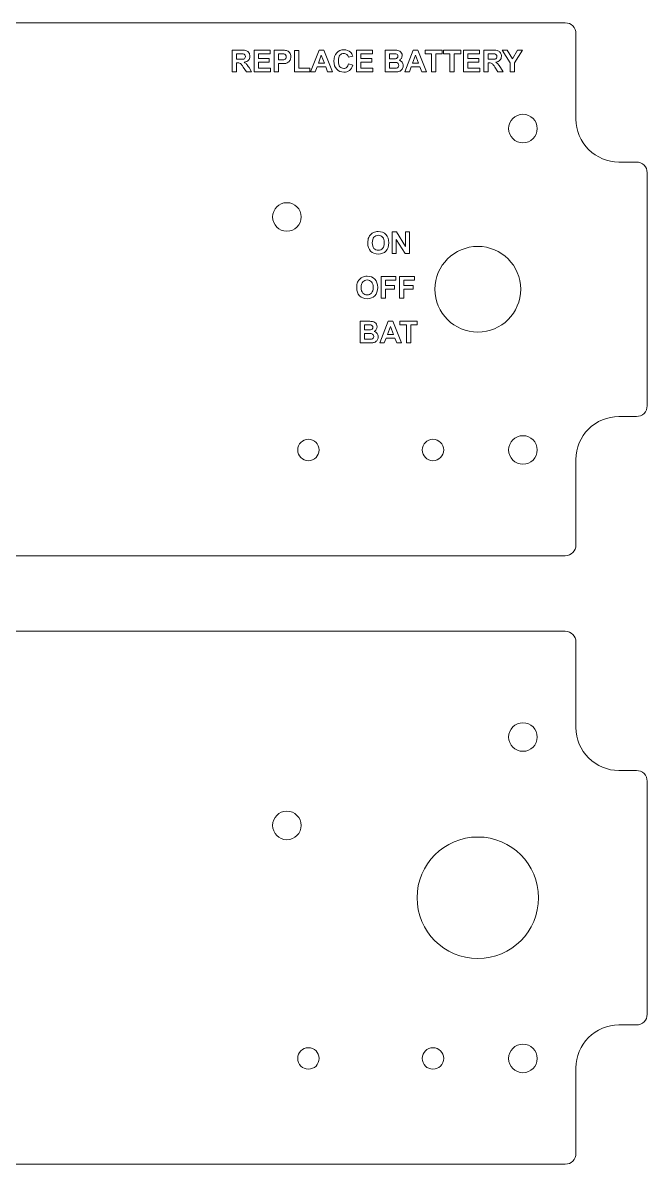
# Model space of a CAD drawing. Header units: millimetres. Extents: x -90 to 86, y -125 to 121.
# Drawn here: x -2.4 to 84.9, y -39.1 to 120.7 of the extents above; entities that cross this region are included whole.
import ezdxf

# ---------------------------------------------------------------- set-up
doc = ezdxf.new("R2010")
doc.units = ezdxf.units.MM
doc.header["$MEASUREMENT"] = 0
doc.layers.add('LED', color=7, linetype='Continuous')

msp = doc.modelspace()

# ---------------------------------------------------------------- linework, layer by layer
at = {"color": 240, "lineweight": 9}
for points, knots in [([(26.8605, 113.8125), (26.8605, 113.8125), (26.8605, 116.8435), (26.8605, 116.8435), (26.8605, 116.8435), (26.8605, 116.8435), (28.1496, 116.8435), (28.1496, 116.8435), (28.1496, 116.8435), (28.4734, 116.8435), (28.7091, 116.816), (28.8558, 116.7617), (28.8558, 116.7617), (29.0033, 116.7074), (29.1204, 116.6107), (29.2086, 116.4717), (29.2086, 116.4717), (29.2968, 116.332), (29.3412, 116.1733), (29.3412, 115.9941), (29.3412, 115.9941), (29.3412, 115.7662), (29.2749, 115.5785), (29.1416, 115.4303), (29.1416, 115.4303), (29.0082, 115.2822), (28.8093, 115.189), (28.544, 115.1502), (28.544, 115.1502), (28.6759, 115.0733), (28.7846, 114.9887), (28.8699, 114.8962), (28.8699, 114.8962), (28.956, 114.8038), (29.0717, 114.6394), (29.2171, 114.4038), (29.2171, 114.4038), (29.2171, 114.4038), (29.5868, 113.8125), (29.5868, 113.8125), (29.5868, 113.8125), (29.5868, 113.8125), (28.8551, 113.8125), (28.8551, 113.8125), (28.8551, 113.8125), (28.8551, 113.8125), (28.4163, 114.4743), (28.4163, 114.4743), (28.4163, 114.4743), (28.2589, 114.7093), (28.151, 114.8574), (28.0924, 114.9188), (28.0924, 114.9188), (28.0346, 114.9795), (27.9732, 115.0218), (27.9083, 115.0444), (27.9083, 115.0444), (27.8427, 115.067), (27.7396, 115.0783), (27.5985, 115.0783), (27.5985, 115.0783), (27.5985, 115.0783), (27.4744, 115.0783), (27.4744, 115.0783), (27.4744, 115.0783), (27.4744, 115.0783), (27.4744, 113.8125), (27.4744, 113.8125), (27.4744, 113.8125), (27.4744, 113.8125), (26.8605, 113.8125), (26.8605, 113.8125)], [0, 0, 0, 0, 0.05263158, 0.05263158, 0.05263158, 0.05263158, 0.10526316, 0.10526316, 0.10526316, 0.10526316, 0.15789474, 0.15789474, 0.15789474, 0.15789474, 0.21052632, 0.21052632, 0.21052632, 0.21052632, 0.26315789, 0.26315789, 0.26315789, 0.26315789, 0.31578947, 0.31578947, 0.31578947, 0.31578947, 0.36842105, 0.36842105, 0.36842105, 0.36842105, 0.42105263, 0.42105263, 0.42105263, 0.42105263, 0.47368421, 0.47368421, 0.47368421, 0.47368421, 0.52631579, 0.52631579, 0.52631579, 0.52631579, 0.57894737, 0.57894737, 0.57894737, 0.57894737, 0.63157895, 0.63157895, 0.63157895, 0.63157895, 0.68421053, 0.68421053, 0.68421053, 0.68421053, 0.73684211, 0.73684211, 0.73684211, 0.73684211, 0.78947368, 0.78947368, 0.78947368, 0.78947368, 0.84210526, 0.84210526, 0.84210526, 0.84210526, 0.89473684, 0.89473684, 0.89473684, 0.89473684, 1, 1, 1, 1]), ([(29.9176, 113.8125), (29.9176, 113.8125), (29.9176, 116.8435), (29.9176, 116.8435), (29.9176, 116.8435), (29.9176, 116.8435), (32.1613, 116.8435), (32.1613, 116.8435), (32.1613, 116.8435), (32.1613, 116.8435), (32.1613, 116.3313), (32.1613, 116.3313), (32.1613, 116.3313), (32.1613, 116.3313), (30.5315, 116.3313), (30.5315, 116.3313), (30.5315, 116.3313), (30.5315, 116.3313), (30.5315, 115.6582), (30.5315, 115.6582), (30.5315, 115.6582), (30.5315, 115.6582), (32.047, 115.6582), (32.047, 115.6582), (32.047, 115.6582), (32.047, 115.6582), (32.047, 115.146), (32.047, 115.146), (32.047, 115.146), (32.047, 115.146), (30.5315, 115.146), (30.5315, 115.146), (30.5315, 115.146), (30.5315, 115.146), (30.5315, 114.3247), (30.5315, 114.3247), (30.5315, 114.3247), (30.5315, 114.3247), (32.2205, 114.3247), (32.2205, 114.3247), (32.2205, 114.3247), (32.2205, 114.3247), (32.2205, 113.8125), (32.2205, 113.8125), (32.2205, 113.8125), (32.2205, 113.8125), (29.9176, 113.8125), (29.9176, 113.8125)], [0, 0, 0, 0, 0.07692308, 0.07692308, 0.07692308, 0.07692308, 0.15384615, 0.15384615, 0.15384615, 0.15384615, 0.23076923, 0.23076923, 0.23076923, 0.23076923, 0.30769231, 0.30769231, 0.30769231, 0.30769231, 0.38461538, 0.38461538, 0.38461538, 0.38461538, 0.46153846, 0.46153846, 0.46153846, 0.46153846, 0.53846154, 0.53846154, 0.53846154, 0.53846154, 0.61538462, 0.61538462, 0.61538462, 0.61538462, 0.69230769, 0.69230769, 0.69230769, 0.69230769, 0.76923077, 0.76923077, 0.76923077, 0.76923077, 0.84615385, 0.84615385, 0.84615385, 0.84615385, 1, 1, 1, 1]), ([(32.7412, 113.8125), (32.7412, 113.8125), (32.7412, 116.8435), (32.7412, 116.8435), (32.7412, 116.8435), (32.7412, 116.8435), (33.7227, 116.8435), (33.7227, 116.8435), (33.7227, 116.8435), (34.0945, 116.8435), (34.3365, 116.8287), (34.4494, 116.7984), (34.4494, 116.7984), (34.6229, 116.7525), (34.7683, 116.6537), (34.8854, 116.5014), (34.8854, 116.5014), (35.0025, 116.349), (35.0611, 116.1521), (35.0611, 115.9108), (35.0611, 115.9108), (35.0611, 115.7245), (35.0272, 115.5686), (34.9602, 115.4416), (34.9602, 115.4416), (34.8925, 115.3146), (34.8071, 115.2151), (34.7034, 115.1425), (34.7034, 115.1425), (34.5996, 115.0705), (34.4938, 115.0225), (34.3866, 114.9992), (34.3866, 114.9992), (34.2405, 114.9703), (34.0296, 114.9555), (33.753, 114.9555), (33.753, 114.9555), (33.753, 114.9555), (33.3551, 114.9555), (33.3551, 114.9555), (33.3551, 114.9555), (33.3551, 114.9555), (33.3551, 113.8125), (33.3551, 113.8125), (33.3551, 113.8125), (33.3551, 113.8125), (32.7412, 113.8125), (32.7412, 113.8125)], [0, 0, 0, 0, 0.07692308, 0.07692308, 0.07692308, 0.07692308, 0.15384615, 0.15384615, 0.15384615, 0.15384615, 0.23076923, 0.23076923, 0.23076923, 0.23076923, 0.30769231, 0.30769231, 0.30769231, 0.30769231, 0.38461538, 0.38461538, 0.38461538, 0.38461538, 0.46153846, 0.46153846, 0.46153846, 0.46153846, 0.53846154, 0.53846154, 0.53846154, 0.53846154, 0.61538462, 0.61538462, 0.61538462, 0.61538462, 0.69230769, 0.69230769, 0.69230769, 0.69230769, 0.76923077, 0.76923077, 0.76923077, 0.76923077, 0.84615385, 0.84615385, 0.84615385, 0.84615385, 1, 1, 1, 1]), ([(35.5818, 113.8125), (35.5818, 113.8125), (35.5818, 116.8181), (35.5818, 116.8181), (35.5818, 116.8181), (35.5818, 116.8181), (36.1956, 116.8181), (36.1956, 116.8181), (36.1956, 116.8181), (36.1956, 116.8181), (36.1956, 114.3247), (36.1956, 114.3247), (36.1956, 114.3247), (36.1956, 114.3247), (37.7153, 114.3247), (37.7153, 114.3247), (37.7153, 114.3247), (37.7153, 114.3247), (37.7153, 113.8125), (37.7153, 113.8125), (37.7153, 113.8125), (37.7153, 113.8125), (35.5818, 113.8125), (35.5818, 113.8125)], [0, 0, 0, 0, 0.14285714, 0.14285714, 0.14285714, 0.14285714, 0.28571429, 0.28571429, 0.28571429, 0.28571429, 0.42857143, 0.42857143, 0.42857143, 0.42857143, 0.57142857, 0.57142857, 0.57142857, 0.57142857, 0.71428571, 0.71428571, 0.71428571, 0.71428571, 1, 1, 1, 1]), ([(40.8811, 113.8125), (40.8811, 113.8125), (40.22, 113.8125), (40.22, 113.8125), (40.22, 113.8125), (40.22, 113.8125), (39.9583, 114.5025), (39.9583, 114.5025), (39.9583, 114.5025), (39.9583, 114.5025), (38.7426, 114.5025), (38.7426, 114.5025), (38.7426, 114.5025), (38.7426, 114.5025), (38.4907, 113.8125), (38.4907, 113.8125), (38.4907, 113.8125), (38.4907, 113.8125), (37.8416, 113.8125), (37.8416, 113.8125), (37.8416, 113.8125), (37.8416, 113.8125), (39.0185, 116.8435), (39.0185, 116.8435), (39.0185, 116.8435), (39.0185, 116.8435), (39.6669, 116.8435), (39.6669, 116.8435), (39.6669, 116.8435), (39.6669, 116.8435), (40.8811, 113.8125), (40.8811, 113.8125)], [0, 0, 0, 0, 0.11111111, 0.11111111, 0.11111111, 0.11111111, 0.22222222, 0.22222222, 0.22222222, 0.22222222, 0.33333333, 0.33333333, 0.33333333, 0.33333333, 0.44444444, 0.44444444, 0.44444444, 0.44444444, 0.55555556, 0.55555556, 0.55555556, 0.55555556, 0.66666667, 0.66666667, 0.66666667, 0.66666667, 0.77777778, 0.77777778, 0.77777778, 0.77777778, 1, 1, 1, 1]), ([(43.1466, 114.9301), (43.1466, 114.9301), (43.7392, 114.7481), (43.7392, 114.7481), (43.7392, 114.7481), (43.6482, 114.4143), (43.4965, 114.1667), (43.2849, 114.0044), (43.2849, 114.0044), (43.0732, 113.8428), (42.8051, 113.7617), (42.4798, 113.7617), (42.4798, 113.7617), (42.077, 113.7617), (41.7461, 113.8993), (41.4864, 114.1744), (41.4864, 114.1744), (41.2275, 114.4496), (41.0977, 114.8257), (41.0977, 115.3033), (41.0977, 115.3033), (41.0977, 115.8078), (41.2282, 116.2001), (41.4885, 116.4795), (41.4885, 116.4795), (41.7489, 116.7589), (42.0918, 116.8986), (42.5165, 116.8986), (42.5165, 116.8986), (42.8876, 116.8986), (43.1889, 116.7885), (43.4203, 116.5691), (43.4203, 116.5691), (43.5586, 116.4393), (43.6616, 116.253), (43.7308, 116.0096), (43.7308, 116.0096), (43.7308, 116.0096), (43.1254, 115.8657), (43.1254, 115.8657), (43.1254, 115.8657), (43.0894, 116.0223), (43.0146, 116.1465), (42.9011, 116.2375), (42.9011, 116.2375), (42.7868, 116.3285), (42.6485, 116.3736), (42.4862, 116.3736), (42.4862, 116.3736), (42.2611, 116.3736), (42.0784, 116.2932), (41.9387, 116.1316), (41.9387, 116.1316), (41.7983, 115.9708), (41.7284, 115.7097), (41.7284, 115.3485), (41.7284, 115.3485), (41.7284, 114.9661), (41.7976, 114.693), (41.9352, 114.5307), (41.9352, 114.5307), (42.0734, 114.3678), (42.2527, 114.2866), (42.4735, 114.2866), (42.4735, 114.2866), (42.6365, 114.2866), (42.7769, 114.3381), (42.894, 114.4419), (42.894, 114.4419), (43.0111, 114.5456), (43.0958, 114.7078), (43.1466, 114.9301)], [0, 0, 0, 0, 0.05263158, 0.05263158, 0.05263158, 0.05263158, 0.10526316, 0.10526316, 0.10526316, 0.10526316, 0.15789474, 0.15789474, 0.15789474, 0.15789474, 0.21052632, 0.21052632, 0.21052632, 0.21052632, 0.26315789, 0.26315789, 0.26315789, 0.26315789, 0.31578947, 0.31578947, 0.31578947, 0.31578947, 0.36842105, 0.36842105, 0.36842105, 0.36842105, 0.42105263, 0.42105263, 0.42105263, 0.42105263, 0.47368421, 0.47368421, 0.47368421, 0.47368421, 0.52631579, 0.52631579, 0.52631579, 0.52631579, 0.57894737, 0.57894737, 0.57894737, 0.57894737, 0.63157895, 0.63157895, 0.63157895, 0.63157895, 0.68421053, 0.68421053, 0.68421053, 0.68421053, 0.73684211, 0.73684211, 0.73684211, 0.73684211, 0.78947368, 0.78947368, 0.78947368, 0.78947368, 0.84210526, 0.84210526, 0.84210526, 0.84210526, 0.89473684, 0.89473684, 0.89473684, 0.89473684, 1, 1, 1, 1]), ([(44.2648, 113.8125), (44.2648, 113.8125), (44.2648, 116.8435), (44.2648, 116.8435), (44.2648, 116.8435), (44.2648, 116.8435), (46.5085, 116.8435), (46.5085, 116.8435), (46.5085, 116.8435), (46.5085, 116.8435), (46.5085, 116.3313), (46.5085, 116.3313), (46.5085, 116.3313), (46.5085, 116.3313), (44.8787, 116.3313), (44.8787, 116.3313), (44.8787, 116.3313), (44.8787, 116.3313), (44.8787, 115.6582), (44.8787, 115.6582), (44.8787, 115.6582), (44.8787, 115.6582), (46.3942, 115.6582), (46.3942, 115.6582), (46.3942, 115.6582), (46.3942, 115.6582), (46.3942, 115.146), (46.3942, 115.146), (46.3942, 115.146), (46.3942, 115.146), (44.8787, 115.146), (44.8787, 115.146), (44.8787, 115.146), (44.8787, 115.146), (44.8787, 114.3247), (44.8787, 114.3247), (44.8787, 114.3247), (44.8787, 114.3247), (46.5677, 114.3247), (46.5677, 114.3247), (46.5677, 114.3247), (46.5677, 114.3247), (46.5677, 113.8125), (46.5677, 113.8125), (46.5677, 113.8125), (46.5677, 113.8125), (44.2648, 113.8125), (44.2648, 113.8125)], [0, 0, 0, 0, 0.07692308, 0.07692308, 0.07692308, 0.07692308, 0.15384615, 0.15384615, 0.15384615, 0.15384615, 0.23076923, 0.23076923, 0.23076923, 0.23076923, 0.30769231, 0.30769231, 0.30769231, 0.30769231, 0.38461538, 0.38461538, 0.38461538, 0.38461538, 0.46153846, 0.46153846, 0.46153846, 0.46153846, 0.53846154, 0.53846154, 0.53846154, 0.53846154, 0.61538462, 0.61538462, 0.61538462, 0.61538462, 0.69230769, 0.69230769, 0.69230769, 0.69230769, 0.76923077, 0.76923077, 0.76923077, 0.76923077, 0.84615385, 0.84615385, 0.84615385, 0.84615385, 1, 1, 1, 1]), ([(48.2646, 116.8435), (48.2646, 116.8435), (49.4768, 116.8435), (49.4768, 116.8435), (49.4768, 116.8435), (49.7174, 116.8435), (49.8959, 116.8337), (50.0137, 116.8139), (50.0137, 116.8139), (50.1322, 116.7934), (50.2373, 116.7518), (50.3305, 116.689), (50.3305, 116.689), (50.4236, 116.6255), (50.5012, 116.5416), (50.5633, 116.4364), (50.5633, 116.4364), (50.6254, 116.3313), (50.6564, 116.2128), (50.6564, 116.0823), (50.6564, 116.0823), (50.6564, 115.9411), (50.6183, 115.8106), (50.5421, 115.6928), (50.5421, 115.6928), (50.4659, 115.5743), (50.3622, 115.4861), (50.2317, 115.4268), (50.2317, 115.4268), (50.4159, 115.3725), (50.557, 115.2807), (50.6564, 115.1509), (50.6564, 115.1509), (50.7552, 115.0211), (50.8046, 114.8687), (50.8046, 114.693), (50.8046, 114.693), (50.8046, 114.5547), (50.7729, 114.4207), (50.7087, 114.2902), (50.7087, 114.2902), (50.6445, 114.1596), (50.557, 114.0552), (50.4455, 113.9769), (50.4455, 113.9769), (50.3347, 113.8993), (50.1978, 113.8513), (50.0349, 113.833), (50.0349, 113.833), (49.9333, 113.8224), (49.687, 113.8153), (49.2969, 113.8125), (49.2969, 113.8125), (49.2969, 113.8125), (48.2646, 113.8125), (48.2646, 113.8125), (48.2646, 113.8125), (48.2646, 113.8125), (48.2646, 116.8435), (48.2646, 116.8435)], [0, 0, 0, 0, 0.0625, 0.0625, 0.0625, 0.0625, 0.125, 0.125, 0.125, 0.125, 0.1875, 0.1875, 0.1875, 0.1875, 0.25, 0.25, 0.25, 0.25, 0.3125, 0.3125, 0.3125, 0.3125, 0.375, 0.375, 0.375, 0.375, 0.4375, 0.4375, 0.4375, 0.4375, 0.5, 0.5, 0.5, 0.5, 0.5625, 0.5625, 0.5625, 0.5625, 0.625, 0.625, 0.625, 0.625, 0.6875, 0.6875, 0.6875, 0.6875, 0.75, 0.75, 0.75, 0.75, 0.8125, 0.8125, 0.8125, 0.8125, 0.875, 0.875, 0.875, 0.875, 1, 1, 1, 1]), ([(54.0522, 113.8125), (54.0522, 113.8125), (53.3911, 113.8125), (53.3911, 113.8125), (53.3911, 113.8125), (53.3911, 113.8125), (53.1294, 114.5025), (53.1294, 114.5025), (53.1294, 114.5025), (53.1294, 114.5025), (51.9137, 114.5025), (51.9137, 114.5025), (51.9137, 114.5025), (51.9137, 114.5025), (51.6618, 113.8125), (51.6618, 113.8125), (51.6618, 113.8125), (51.6618, 113.8125), (51.0127, 113.8125), (51.0127, 113.8125), (51.0127, 113.8125), (51.0127, 113.8125), (52.1896, 116.8435), (52.1896, 116.8435), (52.1896, 116.8435), (52.1896, 116.8435), (52.838, 116.8435), (52.838, 116.8435), (52.838, 116.8435), (52.838, 116.8435), (54.0522, 113.8125), (54.0522, 113.8125)], [0, 0, 0, 0, 0.11111111, 0.11111111, 0.11111111, 0.11111111, 0.22222222, 0.22222222, 0.22222222, 0.22222222, 0.33333333, 0.33333333, 0.33333333, 0.33333333, 0.44444444, 0.44444444, 0.44444444, 0.44444444, 0.55555556, 0.55555556, 0.55555556, 0.55555556, 0.66666667, 0.66666667, 0.66666667, 0.66666667, 0.77777778, 0.77777778, 0.77777778, 0.77777778, 1, 1, 1, 1]), ([(54.7465, 113.8125), (54.7465, 113.8125), (54.7465, 116.3313), (54.7465, 116.3313), (54.7465, 116.3313), (54.7465, 116.3313), (53.849, 116.3313), (53.849, 116.3313), (53.849, 116.3313), (53.849, 116.3313), (53.849, 116.8435), (53.849, 116.8435), (53.849, 116.8435), (53.849, 116.8435), (56.2535, 116.8435), (56.2535, 116.8435), (56.2535, 116.8435), (56.2535, 116.8435), (56.2535, 116.3313), (56.2535, 116.3313), (56.2535, 116.3313), (56.2535, 116.3313), (55.3603, 116.3313), (55.3603, 116.3313), (55.3603, 116.3313), (55.3603, 116.3313), (55.3603, 113.8125), (55.3603, 113.8125), (55.3603, 113.8125), (55.3603, 113.8125), (54.7465, 113.8125), (54.7465, 113.8125)], [0, 0, 0, 0, 0.11111111, 0.11111111, 0.11111111, 0.11111111, 0.22222222, 0.22222222, 0.22222222, 0.22222222, 0.33333333, 0.33333333, 0.33333333, 0.33333333, 0.44444444, 0.44444444, 0.44444444, 0.44444444, 0.55555556, 0.55555556, 0.55555556, 0.55555556, 0.66666667, 0.66666667, 0.66666667, 0.66666667, 0.77777778, 0.77777778, 0.77777778, 0.77777778, 1, 1, 1, 1]), ([(57.3323, 113.8125), (57.3323, 113.8125), (57.3323, 116.3313), (57.3323, 116.3313), (57.3323, 116.3313), (57.3323, 116.3313), (56.4348, 116.3313), (56.4348, 116.3313), (56.4348, 116.3313), (56.4348, 116.3313), (56.4348, 116.8435), (56.4348, 116.8435), (56.4348, 116.8435), (56.4348, 116.8435), (58.8393, 116.8435), (58.8393, 116.8435), (58.8393, 116.8435), (58.8393, 116.8435), (58.8393, 116.3313), (58.8393, 116.3313), (58.8393, 116.3313), (58.8393, 116.3313), (57.9461, 116.3313), (57.9461, 116.3313), (57.9461, 116.3313), (57.9461, 116.3313), (57.9461, 113.8125), (57.9461, 113.8125), (57.9461, 113.8125), (57.9461, 113.8125), (57.3323, 113.8125), (57.3323, 113.8125)], [0, 0, 0, 0, 0.11111111, 0.11111111, 0.11111111, 0.11111111, 0.22222222, 0.22222222, 0.22222222, 0.22222222, 0.33333333, 0.33333333, 0.33333333, 0.33333333, 0.44444444, 0.44444444, 0.44444444, 0.44444444, 0.55555556, 0.55555556, 0.55555556, 0.55555556, 0.66666667, 0.66666667, 0.66666667, 0.66666667, 0.77777778, 0.77777778, 0.77777778, 0.77777778, 1, 1, 1, 1]), ([(59.2365, 113.8125), (59.2365, 113.8125), (59.2365, 116.8435), (59.2365, 116.8435), (59.2365, 116.8435), (59.2365, 116.8435), (61.4802, 116.8435), (61.4802, 116.8435), (61.4802, 116.8435), (61.4802, 116.8435), (61.4802, 116.3313), (61.4802, 116.3313), (61.4802, 116.3313), (61.4802, 116.3313), (59.8504, 116.3313), (59.8504, 116.3313), (59.8504, 116.3313), (59.8504, 116.3313), (59.8504, 115.6582), (59.8504, 115.6582), (59.8504, 115.6582), (59.8504, 115.6582), (61.3659, 115.6582), (61.3659, 115.6582), (61.3659, 115.6582), (61.3659, 115.6582), (61.3659, 115.146), (61.3659, 115.146), (61.3659, 115.146), (61.3659, 115.146), (59.8504, 115.146), (59.8504, 115.146), (59.8504, 115.146), (59.8504, 115.146), (59.8504, 114.3247), (59.8504, 114.3247), (59.8504, 114.3247), (59.8504, 114.3247), (61.5394, 114.3247), (61.5394, 114.3247), (61.5394, 114.3247), (61.5394, 114.3247), (61.5394, 113.8125), (61.5394, 113.8125), (61.5394, 113.8125), (61.5394, 113.8125), (59.2365, 113.8125), (59.2365, 113.8125)], [0, 0, 0, 0, 0.07692308, 0.07692308, 0.07692308, 0.07692308, 0.15384615, 0.15384615, 0.15384615, 0.15384615, 0.23076923, 0.23076923, 0.23076923, 0.23076923, 0.30769231, 0.30769231, 0.30769231, 0.30769231, 0.38461538, 0.38461538, 0.38461538, 0.38461538, 0.46153846, 0.46153846, 0.46153846, 0.46153846, 0.53846154, 0.53846154, 0.53846154, 0.53846154, 0.61538462, 0.61538462, 0.61538462, 0.61538462, 0.69230769, 0.69230769, 0.69230769, 0.69230769, 0.76923077, 0.76923077, 0.76923077, 0.76923077, 0.84615385, 0.84615385, 0.84615385, 0.84615385, 1, 1, 1, 1]), ([(62.0601, 113.8125), (62.0601, 113.8125), (62.0601, 116.8435), (62.0601, 116.8435), (62.0601, 116.8435), (62.0601, 116.8435), (63.3492, 116.8435), (63.3492, 116.8435), (63.3492, 116.8435), (63.673, 116.8435), (63.9087, 116.816), (64.0554, 116.7617), (64.0554, 116.7617), (64.2029, 116.7074), (64.32, 116.6107), (64.4082, 116.4717), (64.4082, 116.4717), (64.4964, 116.332), (64.5408, 116.1733), (64.5408, 115.9941), (64.5408, 115.9941), (64.5408, 115.7662), (64.4745, 115.5785), (64.3412, 115.4303), (64.3412, 115.4303), (64.2078, 115.2822), (64.0089, 115.189), (63.7436, 115.1502), (63.7436, 115.1502), (63.8755, 115.0733), (63.9842, 114.9887), (64.0695, 114.8962), (64.0695, 114.8962), (64.1556, 114.8038), (64.2713, 114.6394), (64.4167, 114.4038), (64.4167, 114.4038), (64.4167, 114.4038), (64.7864, 113.8125), (64.7864, 113.8125), (64.7864, 113.8125), (64.7864, 113.8125), (64.0547, 113.8125), (64.0547, 113.8125), (64.0547, 113.8125), (64.0547, 113.8125), (63.6159, 114.4743), (63.6159, 114.4743), (63.6159, 114.4743), (63.4585, 114.7093), (63.3506, 114.8574), (63.292, 114.9188), (63.292, 114.9188), (63.2342, 114.9795), (63.1728, 115.0218), (63.1079, 115.0444), (63.1079, 115.0444), (63.0423, 115.067), (62.9392, 115.0783), (62.7981, 115.0783), (62.7981, 115.0783), (62.7981, 115.0783), (62.674, 115.0783), (62.674, 115.0783), (62.674, 115.0783), (62.674, 115.0783), (62.674, 113.8125), (62.674, 113.8125), (62.674, 113.8125), (62.674, 113.8125), (62.0601, 113.8125), (62.0601, 113.8125)], [0, 0, 0, 0, 0.05263158, 0.05263158, 0.05263158, 0.05263158, 0.10526316, 0.10526316, 0.10526316, 0.10526316, 0.15789474, 0.15789474, 0.15789474, 0.15789474, 0.21052632, 0.21052632, 0.21052632, 0.21052632, 0.26315789, 0.26315789, 0.26315789, 0.26315789, 0.31578947, 0.31578947, 0.31578947, 0.31578947, 0.36842105, 0.36842105, 0.36842105, 0.36842105, 0.42105263, 0.42105263, 0.42105263, 0.42105263, 0.47368421, 0.47368421, 0.47368421, 0.47368421, 0.52631579, 0.52631579, 0.52631579, 0.52631579, 0.57894737, 0.57894737, 0.57894737, 0.57894737, 0.63157895, 0.63157895, 0.63157895, 0.63157895, 0.68421053, 0.68421053, 0.68421053, 0.68421053, 0.73684211, 0.73684211, 0.73684211, 0.73684211, 0.78947368, 0.78947368, 0.78947368, 0.78947368, 0.84210526, 0.84210526, 0.84210526, 0.84210526, 0.89473684, 0.89473684, 0.89473684, 0.89473684, 1, 1, 1, 1]), ([(65.7558, 113.8125), (65.7558, 113.8125), (65.7558, 115.0881), (65.7558, 115.0881), (65.7558, 115.0881), (65.7558, 115.0881), (64.6446, 116.8435), (64.6446, 116.8435), (64.6446, 116.8435), (64.6446, 116.8435), (65.3621, 116.8435), (65.3621, 116.8435), (65.3621, 116.8435), (65.3621, 116.8435), (66.0789, 115.6434), (66.0789, 115.6434), (66.0789, 115.6434), (66.0789, 115.6434), (66.7767, 116.8435), (66.7767, 116.8435), (66.7767, 116.8435), (66.7767, 116.8435), (67.4809, 116.8435), (67.4809, 116.8435), (67.4809, 116.8435), (67.4809, 116.8435), (66.3696, 115.0839), (66.3696, 115.0839), (66.3696, 115.0839), (66.3696, 115.0839), (66.3696, 113.8125), (66.3696, 113.8125), (66.3696, 113.8125), (66.3696, 113.8125), (65.7558, 113.8125), (65.7558, 113.8125)], [0, 0, 0, 0, 0.1, 0.1, 0.1, 0.1, 0.2, 0.2, 0.2, 0.2, 0.3, 0.3, 0.3, 0.3, 0.4, 0.4, 0.4, 0.4, 0.5, 0.5, 0.5, 0.5, 0.6, 0.6, 0.6, 0.6, 0.7, 0.7, 0.7, 0.7, 0.8, 0.8, 0.8, 0.8, 1, 1, 1, 1]), ([(27.4744, 115.5609), (27.4744, 115.5609), (27.9273, 115.5609), (27.9273, 115.5609), (27.9273, 115.5609), (28.2208, 115.5609), (28.4036, 115.5736), (28.4769, 115.5982), (28.4769, 115.5982), (28.5496, 115.6229), (28.6075, 115.666), (28.6484, 115.7267), (28.6484, 115.7267), (28.69, 115.7873), (28.7105, 115.8635), (28.7105, 115.9545), (28.7105, 115.9545), (28.7105, 116.0569), (28.683, 116.1387), (28.6286, 116.2022), (28.6286, 116.2022), (28.5743, 116.265), (28.4974, 116.3045), (28.3986, 116.3207), (28.3986, 116.3207), (28.3485, 116.3278), (28.1997, 116.3313), (27.952, 116.3313), (27.952, 116.3313), (27.952, 116.3313), (27.4744, 116.3313), (27.4744, 116.3313), (27.4744, 116.3313), (27.4744, 116.3313), (27.4744, 115.5609), (27.4744, 115.5609)], [0, 0, 0, 0, 0.1, 0.1, 0.1, 0.1, 0.2, 0.2, 0.2, 0.2, 0.3, 0.3, 0.3, 0.3, 0.4, 0.4, 0.4, 0.4, 0.5, 0.5, 0.5, 0.5, 0.6, 0.6, 0.6, 0.6, 0.7, 0.7, 0.7, 0.7, 0.8, 0.8, 0.8, 0.8, 1, 1, 1, 1]), ([(33.3551, 116.3313), (33.3551, 116.3313), (33.3551, 115.4677), (33.3551, 115.4677), (33.3551, 115.4677), (33.3551, 115.4677), (33.6888, 115.4677), (33.6888, 115.4677), (33.6888, 115.4677), (33.9294, 115.4677), (34.0895, 115.4839), (34.1707, 115.5157), (34.1707, 115.5157), (34.2518, 115.5474), (34.3153, 115.5968), (34.3612, 115.6653), (34.3612, 115.6653), (34.407, 115.733), (34.4303, 115.8113), (34.4303, 115.9016), (34.4303, 115.9016), (34.4303, 116.0124), (34.3979, 116.1034), (34.3337, 116.1754), (34.3337, 116.1754), (34.2687, 116.2474), (34.1876, 116.2925), (34.0881, 116.3109), (34.0881, 116.3109), (34.0155, 116.3243), (33.8694, 116.3313), (33.6493, 116.3313), (33.6493, 116.3313), (33.6493, 116.3313), (33.3551, 116.3313), (33.3551, 116.3313)], [0, 0, 0, 0, 0.1, 0.1, 0.1, 0.1, 0.2, 0.2, 0.2, 0.2, 0.3, 0.3, 0.3, 0.3, 0.4, 0.4, 0.4, 0.4, 0.5, 0.5, 0.5, 0.5, 0.6, 0.6, 0.6, 0.6, 0.7, 0.7, 0.7, 0.7, 0.8, 0.8, 0.8, 0.8, 1, 1, 1, 1]), ([(39.7593, 115.0148), (39.7593, 115.0148), (39.3381, 116.1366), (39.3381, 116.1366), (39.3381, 116.1366), (39.3381, 116.1366), (38.9289, 115.0148), (38.9289, 115.0148), (38.9289, 115.0148), (38.9289, 115.0148), (39.7593, 115.0148), (39.7593, 115.0148)], [0, 0, 0, 0, 0.25, 0.25, 0.25, 0.25, 0.5, 0.5, 0.5, 0.5, 1, 1, 1, 1]), ([(48.8785, 116.3398), (48.8785, 116.3398), (48.8785, 115.6413), (48.8785, 115.6413), (48.8785, 115.6413), (48.8785, 115.6413), (49.2792, 115.6413), (49.2792, 115.6413), (49.2792, 115.6413), (49.517, 115.6413), (49.6651, 115.6448), (49.723, 115.6519), (49.723, 115.6519), (49.8274, 115.6639), (49.91, 115.6998), (49.9699, 115.7598), (49.9699, 115.7598), (50.0299, 115.8198), (50.0596, 115.8981), (50.0596, 115.9955), (50.0596, 115.9955), (50.0596, 116.0893), (50.0334, 116.1648), (49.9819, 116.2234), (49.9819, 116.2234), (49.9304, 116.2819), (49.8535, 116.3172), (49.7519, 116.3292), (49.7519, 116.3292), (49.6913, 116.3363), (49.517, 116.3398), (49.2298, 116.3398), (49.2298, 116.3398), (49.2298, 116.3398), (48.8785, 116.3398), (48.8785, 116.3398)], [0, 0, 0, 0, 0.1, 0.1, 0.1, 0.1, 0.2, 0.2, 0.2, 0.2, 0.3, 0.3, 0.3, 0.3, 0.4, 0.4, 0.4, 0.4, 0.5, 0.5, 0.5, 0.5, 0.6, 0.6, 0.6, 0.6, 0.7, 0.7, 0.7, 0.7, 0.8, 0.8, 0.8, 0.8, 1, 1, 1, 1]), ([(48.8785, 115.1375), (48.8785, 115.1375), (48.8785, 114.3247), (48.8785, 114.3247), (48.8785, 114.3247), (48.8785, 114.3247), (49.4457, 114.3247), (49.4457, 114.3247), (49.4457, 114.3247), (49.6659, 114.3247), (49.8063, 114.3311), (49.8655, 114.3431), (49.8655, 114.3431), (49.9565, 114.36), (50.0306, 114.4002), (50.0878, 114.4644), (50.0878, 114.4644), (50.1449, 114.5293), (50.1738, 114.6147), (50.1738, 114.7227), (50.1738, 114.7227), (50.1738, 114.8144), (50.152, 114.8913), (50.1075, 114.9548), (50.1075, 114.9548), (50.0638, 115.0183), (49.9996, 115.0649), (49.9163, 115.0938), (49.9163, 115.0938), (49.8331, 115.1227), (49.6517, 115.1375), (49.3731, 115.1375), (49.3731, 115.1375), (49.3731, 115.1375), (48.8785, 115.1375), (48.8785, 115.1375)], [0, 0, 0, 0, 0.1, 0.1, 0.1, 0.1, 0.2, 0.2, 0.2, 0.2, 0.3, 0.3, 0.3, 0.3, 0.4, 0.4, 0.4, 0.4, 0.5, 0.5, 0.5, 0.5, 0.6, 0.6, 0.6, 0.6, 0.7, 0.7, 0.7, 0.7, 0.8, 0.8, 0.8, 0.8, 1, 1, 1, 1]), ([(52.9304, 115.0148), (52.9304, 115.0148), (52.5092, 116.1366), (52.5092, 116.1366), (52.5092, 116.1366), (52.5092, 116.1366), (52.1, 115.0148), (52.1, 115.0148), (52.1, 115.0148), (52.1, 115.0148), (52.9304, 115.0148), (52.9304, 115.0148)], [0, 0, 0, 0, 0.25, 0.25, 0.25, 0.25, 0.5, 0.5, 0.5, 0.5, 1, 1, 1, 1]), ([(62.674, 115.5609), (62.674, 115.5609), (63.1269, 115.5609), (63.1269, 115.5609), (63.1269, 115.5609), (63.4204, 115.5609), (63.6032, 115.5736), (63.6765, 115.5982), (63.6765, 115.5982), (63.7492, 115.6229), (63.8071, 115.666), (63.848, 115.7267), (63.848, 115.7267), (63.8896, 115.7873), (63.9101, 115.8635), (63.9101, 115.9545), (63.9101, 115.9545), (63.9101, 116.0569), (63.8826, 116.1387), (63.8282, 116.2022), (63.8282, 116.2022), (63.7739, 116.265), (63.697, 116.3045), (63.5982, 116.3207), (63.5982, 116.3207), (63.5481, 116.3278), (63.3993, 116.3313), (63.1516, 116.3313), (63.1516, 116.3313), (63.1516, 116.3313), (62.674, 116.3313), (62.674, 116.3313), (62.674, 116.3313), (62.674, 116.3313), (62.674, 115.5609), (62.674, 115.5609)], [0, 0, 0, 0, 0.1, 0.1, 0.1, 0.1, 0.2, 0.2, 0.2, 0.2, 0.3, 0.3, 0.3, 0.3, 0.4, 0.4, 0.4, 0.4, 0.5, 0.5, 0.5, 0.5, 0.6, 0.6, 0.6, 0.6, 0.7, 0.7, 0.7, 0.7, 0.8, 0.8, 0.8, 0.8, 1, 1, 1, 1]), ([(45.8372, 89.8577), (45.8372, 90.1667), (45.8838, 90.4264), (45.9762, 90.6366), (45.9762, 90.6366), (46.0447, 90.7911), (46.1392, 90.9301), (46.2584, 91.0529), (46.2584, 91.0529), (46.3777, 91.1756), (46.5082, 91.2667), (46.65, 91.3266), (46.65, 91.3266), (46.8391, 91.4064), (47.0571, 91.4466), (47.3041, 91.4466), (47.3041, 91.4466), (47.7514, 91.4466), (48.1084, 91.3076), (48.3772, 91.0303), (48.3772, 91.0303), (48.6453, 90.7523), (48.7794, 90.3664), (48.7794, 89.8718), (48.7794, 89.8718), (48.7794, 89.3814), (48.646, 88.9976), (48.38, 88.721), (48.38, 88.721), (48.114, 88.4438), (47.7577, 88.3055), (47.3125, 88.3055), (47.3125, 88.3055), (46.8617, 88.3055), (46.5026, 88.443), (46.2366, 88.7189), (46.2366, 88.7189), (45.9706, 88.9941), (45.8372, 89.3737), (45.8372, 89.8577)], [0, 0, 0, 0, 0.09090909, 0.09090909, 0.09090909, 0.09090909, 0.18181818, 0.18181818, 0.18181818, 0.18181818, 0.27272727, 0.27272727, 0.27272727, 0.27272727, 0.36363636, 0.36363636, 0.36363636, 0.36363636, 0.45454545, 0.45454545, 0.45454545, 0.45454545, 0.54545455, 0.54545455, 0.54545455, 0.54545455, 0.63636364, 0.63636364, 0.63636364, 0.63636364, 0.72727273, 0.72727273, 0.72727273, 0.72727273, 0.81818182, 0.81818182, 0.81818182, 0.81818182, 1, 1, 1, 1]), ([(49.257, 88.3605), (49.257, 88.3605), (49.257, 91.3915), (49.257, 91.3915), (49.257, 91.3915), (49.257, 91.3915), (49.8511, 91.3915), (49.8511, 91.3915), (49.8511, 91.3915), (49.8511, 91.3915), (51.0985, 89.3603), (51.0985, 89.3603), (51.0985, 89.3603), (51.0985, 89.3603), (51.0985, 91.3915), (51.0985, 91.3915), (51.0985, 91.3915), (51.0985, 91.3915), (51.6658, 91.3915), (51.6658, 91.3915), (51.6658, 91.3915), (51.6658, 91.3915), (51.6658, 88.3605), (51.6658, 88.3605), (51.6658, 88.3605), (51.6658, 88.3605), (51.0527, 88.3605), (51.0527, 88.3605), (51.0527, 88.3605), (51.0527, 88.3605), (49.8243, 90.353), (49.8243, 90.353), (49.8243, 90.353), (49.8243, 90.353), (49.8243, 88.3605), (49.8243, 88.3605), (49.8243, 88.3605), (49.8243, 88.3605), (49.257, 88.3605), (49.257, 88.3605)], [0, 0, 0, 0, 0.09090909, 0.09090909, 0.09090909, 0.09090909, 0.18181818, 0.18181818, 0.18181818, 0.18181818, 0.27272727, 0.27272727, 0.27272727, 0.27272727, 0.36363636, 0.36363636, 0.36363636, 0.36363636, 0.45454545, 0.45454545, 0.45454545, 0.45454545, 0.54545455, 0.54545455, 0.54545455, 0.54545455, 0.63636364, 0.63636364, 0.63636364, 0.63636364, 0.72727273, 0.72727273, 0.72727273, 0.72727273, 0.81818182, 0.81818182, 0.81818182, 0.81818182, 1, 1, 1, 1]), ([(46.468, 89.8781), (46.468, 89.5345), (46.5477, 89.2742), (46.7065, 89.0964), (46.7065, 89.0964), (46.8652, 88.9193), (47.067, 88.8304), (47.3111, 88.8304), (47.3111, 88.8304), (47.556, 88.8304), (47.7563, 88.9186), (47.9137, 89.0943), (47.9137, 89.0943), (48.0703, 89.2707), (48.1486, 89.5345), (48.1486, 89.8866), (48.1486, 89.8866), (48.1486, 90.2344), (48.0724, 90.4941), (47.9193, 90.6648), (47.9193, 90.6648), (47.7669, 90.8363), (47.5644, 90.9216), (47.3111, 90.9216), (47.3111, 90.9216), (47.0585, 90.9216), (46.8546, 90.8349), (46.7001, 90.662), (46.7001, 90.662), (46.5456, 90.4884), (46.468, 90.2274), (46.468, 89.8781)], [0, 0, 0, 0, 0.11111111, 0.11111111, 0.11111111, 0.11111111, 0.22222222, 0.22222222, 0.22222222, 0.22222222, 0.33333333, 0.33333333, 0.33333333, 0.33333333, 0.44444444, 0.44444444, 0.44444444, 0.44444444, 0.55555556, 0.55555556, 0.55555556, 0.55555556, 0.66666667, 0.66666667, 0.66666667, 0.66666667, 0.77777778, 0.77777778, 0.77777778, 0.77777778, 1, 1, 1, 1]), ([(44.284, 83.6051), (44.284, 83.9141), (44.3306, 84.1738), (44.423, 84.384), (44.423, 84.384), (44.4915, 84.5385), (44.586, 84.6775), (44.7052, 84.8003), (44.7052, 84.8003), (44.8245, 84.923), (44.955, 85.0141), (45.0968, 85.074), (45.0968, 85.074), (45.2859, 85.1538), (45.5039, 85.194), (45.7509, 85.194), (45.7509, 85.194), (46.1982, 85.194), (46.5552, 85.055), (46.824, 84.7777), (46.824, 84.7777), (47.0921, 84.4997), (47.2262, 84.1138), (47.2262, 83.6192), (47.2262, 83.6192), (47.2262, 83.1288), (47.0928, 82.745), (46.8268, 82.4684), (46.8268, 82.4684), (46.5608, 82.1912), (46.2045, 82.0529), (45.7593, 82.0529), (45.7593, 82.0529), (45.3085, 82.0529), (44.9494, 82.1904), (44.6834, 82.4663), (44.6834, 82.4663), (44.4174, 82.7415), (44.284, 83.1211), (44.284, 83.6051)], [0, 0, 0, 0, 0.09090909, 0.09090909, 0.09090909, 0.09090909, 0.18181818, 0.18181818, 0.18181818, 0.18181818, 0.27272727, 0.27272727, 0.27272727, 0.27272727, 0.36363636, 0.36363636, 0.36363636, 0.36363636, 0.45454545, 0.45454545, 0.45454545, 0.45454545, 0.54545455, 0.54545455, 0.54545455, 0.54545455, 0.63636364, 0.63636364, 0.63636364, 0.63636364, 0.72727273, 0.72727273, 0.72727273, 0.72727273, 0.81818182, 0.81818182, 0.81818182, 0.81818182, 1, 1, 1, 1]), ([(47.7038, 82.1079), (47.7038, 82.1079), (47.7038, 85.1389), (47.7038, 85.1389), (47.7038, 85.1389), (47.7038, 85.1389), (49.7866, 85.1389), (49.7866, 85.1389), (49.7866, 85.1389), (49.7866, 85.1389), (49.7866, 84.6267), (49.7866, 84.6267), (49.7866, 84.6267), (49.7866, 84.6267), (48.3177, 84.6267), (48.3177, 84.6267), (48.3177, 84.6267), (48.3177, 84.6267), (48.3177, 83.9071), (48.3177, 83.9071), (48.3177, 83.9071), (48.3177, 83.9071), (49.5876, 83.9071), (49.5876, 83.9071), (49.5876, 83.9071), (49.5876, 83.9071), (49.5876, 83.3948), (49.5876, 83.3948), (49.5876, 83.3948), (49.5876, 83.3948), (48.3177, 83.3948), (48.3177, 83.3948), (48.3177, 83.3948), (48.3177, 83.3948), (48.3177, 82.1079), (48.3177, 82.1079), (48.3177, 82.1079), (48.3177, 82.1079), (47.7038, 82.1079), (47.7038, 82.1079)], [0, 0, 0, 0, 0.09090909, 0.09090909, 0.09090909, 0.09090909, 0.18181818, 0.18181818, 0.18181818, 0.18181818, 0.27272727, 0.27272727, 0.27272727, 0.27272727, 0.36363636, 0.36363636, 0.36363636, 0.36363636, 0.45454545, 0.45454545, 0.45454545, 0.45454545, 0.54545455, 0.54545455, 0.54545455, 0.54545455, 0.63636364, 0.63636364, 0.63636364, 0.63636364, 0.72727273, 0.72727273, 0.72727273, 0.72727273, 0.81818182, 0.81818182, 0.81818182, 0.81818182, 1, 1, 1, 1]), ([(50.2896, 82.1079), (50.2896, 82.1079), (50.2896, 85.1389), (50.2896, 85.1389), (50.2896, 85.1389), (50.2896, 85.1389), (52.3724, 85.1389), (52.3724, 85.1389), (52.3724, 85.1389), (52.3724, 85.1389), (52.3724, 84.6267), (52.3724, 84.6267), (52.3724, 84.6267), (52.3724, 84.6267), (50.9035, 84.6267), (50.9035, 84.6267), (50.9035, 84.6267), (50.9035, 84.6267), (50.9035, 83.9071), (50.9035, 83.9071), (50.9035, 83.9071), (50.9035, 83.9071), (52.1734, 83.9071), (52.1734, 83.9071), (52.1734, 83.9071), (52.1734, 83.9071), (52.1734, 83.3948), (52.1734, 83.3948), (52.1734, 83.3948), (52.1734, 83.3948), (50.9035, 83.3948), (50.9035, 83.3948), (50.9035, 83.3948), (50.9035, 83.3948), (50.9035, 82.1079), (50.9035, 82.1079), (50.9035, 82.1079), (50.9035, 82.1079), (50.2896, 82.1079), (50.2896, 82.1079)], [0, 0, 0, 0, 0.09090909, 0.09090909, 0.09090909, 0.09090909, 0.18181818, 0.18181818, 0.18181818, 0.18181818, 0.27272727, 0.27272727, 0.27272727, 0.27272727, 0.36363636, 0.36363636, 0.36363636, 0.36363636, 0.45454545, 0.45454545, 0.45454545, 0.45454545, 0.54545455, 0.54545455, 0.54545455, 0.54545455, 0.63636364, 0.63636364, 0.63636364, 0.63636364, 0.72727273, 0.72727273, 0.72727273, 0.72727273, 0.81818182, 0.81818182, 0.81818182, 0.81818182, 1, 1, 1, 1]), ([(44.9148, 83.6255), (44.9148, 83.2819), (44.9945, 83.0216), (45.1533, 82.8438), (45.1533, 82.8438), (45.312, 82.6667), (45.5138, 82.5778), (45.7579, 82.5778), (45.7579, 82.5778), (46.0028, 82.5778), (46.2031, 82.666), (46.3605, 82.8417), (46.3605, 82.8417), (46.5171, 83.0181), (46.5954, 83.2819), (46.5954, 83.634), (46.5954, 83.634), (46.5954, 83.9818), (46.5192, 84.2415), (46.3661, 84.4122), (46.3661, 84.4122), (46.2137, 84.5837), (46.0112, 84.669), (45.7579, 84.669), (45.7579, 84.669), (45.5053, 84.669), (45.3014, 84.5823), (45.1469, 84.4094), (45.1469, 84.4094), (44.9924, 84.2358), (44.9148, 83.9748), (44.9148, 83.6255)], [0, 0, 0, 0, 0.11111111, 0.11111111, 0.11111111, 0.11111111, 0.22222222, 0.22222222, 0.22222222, 0.22222222, 0.33333333, 0.33333333, 0.33333333, 0.33333333, 0.44444444, 0.44444444, 0.44444444, 0.44444444, 0.55555556, 0.55555556, 0.55555556, 0.55555556, 0.66666667, 0.66666667, 0.66666667, 0.66666667, 0.77777778, 0.77777778, 0.77777778, 0.77777778, 1, 1, 1, 1]), ([(44.7571, 78.8863), (44.7571, 78.8863), (45.9693, 78.8863), (45.9693, 78.8863), (45.9693, 78.8863), (46.2099, 78.8863), (46.3884, 78.8765), (46.5062, 78.8567), (46.5062, 78.8567), (46.6247, 78.8362), (46.7298, 78.7946), (46.823, 78.7318), (46.823, 78.7318), (46.9161, 78.6683), (46.9937, 78.5844), (47.0558, 78.4792), (47.0558, 78.4792), (47.1179, 78.3741), (47.1489, 78.2556), (47.1489, 78.1251), (47.1489, 78.1251), (47.1489, 77.9839), (47.1108, 77.8534), (47.0346, 77.7356), (47.0346, 77.7356), (46.9584, 77.6171), (46.8547, 77.5289), (46.7242, 77.4696), (46.7242, 77.4696), (46.9084, 77.4153), (47.0495, 77.3235), (47.1489, 77.1937), (47.1489, 77.1937), (47.2477, 77.0639), (47.2971, 76.9115), (47.2971, 76.7358), (47.2971, 76.7358), (47.2971, 76.5975), (47.2654, 76.4635), (47.2012, 76.333), (47.2012, 76.333), (47.137, 76.2024), (47.0495, 76.098), (46.938, 76.0197), (46.938, 76.0197), (46.8272, 75.9421), (46.6903, 75.8941), (46.5274, 75.8758), (46.5274, 75.8758), (46.4258, 75.8652), (46.1795, 75.8581), (45.7894, 75.8553), (45.7894, 75.8553), (45.7894, 75.8553), (44.7571, 75.8553), (44.7571, 75.8553), (44.7571, 75.8553), (44.7571, 75.8553), (44.7571, 78.8863), (44.7571, 78.8863)], [0, 0, 0, 0, 0.0625, 0.0625, 0.0625, 0.0625, 0.125, 0.125, 0.125, 0.125, 0.1875, 0.1875, 0.1875, 0.1875, 0.25, 0.25, 0.25, 0.25, 0.3125, 0.3125, 0.3125, 0.3125, 0.375, 0.375, 0.375, 0.375, 0.4375, 0.4375, 0.4375, 0.4375, 0.5, 0.5, 0.5, 0.5, 0.5625, 0.5625, 0.5625, 0.5625, 0.625, 0.625, 0.625, 0.625, 0.6875, 0.6875, 0.6875, 0.6875, 0.75, 0.75, 0.75, 0.75, 0.8125, 0.8125, 0.8125, 0.8125, 0.875, 0.875, 0.875, 0.875, 1, 1, 1, 1]), ([(45.371, 78.3826), (45.371, 78.3826), (45.371, 77.6841), (45.371, 77.6841), (45.371, 77.6841), (45.371, 77.6841), (45.7717, 77.6841), (45.7717, 77.6841), (45.7717, 77.6841), (46.0095, 77.6841), (46.1576, 77.6876), (46.2155, 77.6947), (46.2155, 77.6947), (46.3199, 77.7067), (46.4025, 77.7426), (46.4624, 77.8026), (46.4624, 77.8026), (46.5224, 77.8626), (46.5521, 77.9409), (46.5521, 78.0383), (46.5521, 78.0383), (46.5521, 78.1321), (46.5259, 78.2076), (46.4744, 78.2662), (46.4744, 78.2662), (46.4229, 78.3247), (46.346, 78.36), (46.2444, 78.372), (46.2444, 78.372), (46.1838, 78.3791), (46.0095, 78.3826), (45.7223, 78.3826), (45.7223, 78.3826), (45.7223, 78.3826), (45.371, 78.3826), (45.371, 78.3826)], [0, 0, 0, 0, 0.1, 0.1, 0.1, 0.1, 0.2, 0.2, 0.2, 0.2, 0.3, 0.3, 0.3, 0.3, 0.4, 0.4, 0.4, 0.4, 0.5, 0.5, 0.5, 0.5, 0.6, 0.6, 0.6, 0.6, 0.7, 0.7, 0.7, 0.7, 0.8, 0.8, 0.8, 0.8, 1, 1, 1, 1]), ([(50.5447, 75.8553), (50.5447, 75.8553), (49.8836, 75.8553), (49.8836, 75.8553), (49.8836, 75.8553), (49.8836, 75.8553), (49.6219, 76.5453), (49.6219, 76.5453), (49.6219, 76.5453), (49.6219, 76.5453), (48.4062, 76.5453), (48.4062, 76.5453), (48.4062, 76.5453), (48.4062, 76.5453), (48.1543, 75.8553), (48.1543, 75.8553), (48.1543, 75.8553), (48.1543, 75.8553), (47.5052, 75.8553), (47.5052, 75.8553), (47.5052, 75.8553), (47.5052, 75.8553), (48.6821, 78.8863), (48.6821, 78.8863), (48.6821, 78.8863), (48.6821, 78.8863), (49.3305, 78.8863), (49.3305, 78.8863), (49.3305, 78.8863), (49.3305, 78.8863), (50.5447, 75.8553), (50.5447, 75.8553)], [0, 0, 0, 0, 0.11111111, 0.11111111, 0.11111111, 0.11111111, 0.22222222, 0.22222222, 0.22222222, 0.22222222, 0.33333333, 0.33333333, 0.33333333, 0.33333333, 0.44444444, 0.44444444, 0.44444444, 0.44444444, 0.55555556, 0.55555556, 0.55555556, 0.55555556, 0.66666667, 0.66666667, 0.66666667, 0.66666667, 0.77777778, 0.77777778, 0.77777778, 0.77777778, 1, 1, 1, 1]), ([(51.239, 75.8553), (51.239, 75.8553), (51.239, 78.3741), (51.239, 78.3741), (51.239, 78.3741), (51.239, 78.3741), (50.3415, 78.3741), (50.3415, 78.3741), (50.3415, 78.3741), (50.3415, 78.3741), (50.3415, 78.8863), (50.3415, 78.8863), (50.3415, 78.8863), (50.3415, 78.8863), (52.746, 78.8863), (52.746, 78.8863), (52.746, 78.8863), (52.746, 78.8863), (52.746, 78.3741), (52.746, 78.3741), (52.746, 78.3741), (52.746, 78.3741), (51.8528, 78.3741), (51.8528, 78.3741), (51.8528, 78.3741), (51.8528, 78.3741), (51.8528, 75.8553), (51.8528, 75.8553), (51.8528, 75.8553), (51.8528, 75.8553), (51.239, 75.8553), (51.239, 75.8553)], [0, 0, 0, 0, 0.11111111, 0.11111111, 0.11111111, 0.11111111, 0.22222222, 0.22222222, 0.22222222, 0.22222222, 0.33333333, 0.33333333, 0.33333333, 0.33333333, 0.44444444, 0.44444444, 0.44444444, 0.44444444, 0.55555556, 0.55555556, 0.55555556, 0.55555556, 0.66666667, 0.66666667, 0.66666667, 0.66666667, 0.77777778, 0.77777778, 0.77777778, 0.77777778, 1, 1, 1, 1]), ([(45.371, 77.1803), (45.371, 77.1803), (45.371, 76.3675), (45.371, 76.3675), (45.371, 76.3675), (45.371, 76.3675), (45.9382, 76.3675), (45.9382, 76.3675), (45.9382, 76.3675), (46.1584, 76.3675), (46.2988, 76.3739), (46.358, 76.3859), (46.358, 76.3859), (46.449, 76.4028), (46.5231, 76.443), (46.5803, 76.5072), (46.5803, 76.5072), (46.6374, 76.5721), (46.6663, 76.6575), (46.6663, 76.7655), (46.6663, 76.7655), (46.6663, 76.8572), (46.6445, 76.9341), (46.6, 76.9976), (46.6, 76.9976), (46.5563, 77.0611), (46.4921, 77.1077), (46.4088, 77.1366), (46.4088, 77.1366), (46.3256, 77.1655), (46.1442, 77.1803), (45.8656, 77.1803), (45.8656, 77.1803), (45.8656, 77.1803), (45.371, 77.1803), (45.371, 77.1803)], [0, 0, 0, 0, 0.1, 0.1, 0.1, 0.1, 0.2, 0.2, 0.2, 0.2, 0.3, 0.3, 0.3, 0.3, 0.4, 0.4, 0.4, 0.4, 0.5, 0.5, 0.5, 0.5, 0.6, 0.6, 0.6, 0.6, 0.7, 0.7, 0.7, 0.7, 0.8, 0.8, 0.8, 0.8, 1, 1, 1, 1]), ([(49.4229, 77.0576), (49.4229, 77.0576), (49.0017, 78.1794), (49.0017, 78.1794), (49.0017, 78.1794), (49.0017, 78.1794), (48.5925, 77.0576), (48.5925, 77.0576), (48.5925, 77.0576), (48.5925, 77.0576), (49.4229, 77.0576), (49.4229, 77.0576)], [0, 0, 0, 0, 0.25, 0.25, 0.25, 0.25, 0.5, 0.5, 0.5, 0.5, 1, 1, 1, 1])]:
    msp.add_open_spline(points, degree=3, knots=knots, dxfattribs=at)
at = {"layer": 'LED', "color": 250, "lineweight": 9}
for centre, major_axis, ratio in [((67.5509, 105.8708), (0, 2), 1), ((34.513, 93.4924), (0, 2), 1), ((61.2398, 83.3707), (0, 6.0001), 0.99998333), ((37.5332, 60.8708), (0, 1.5), 1), ((54.9607, 60.8708), (0, 1.5), 1), ((67.5509, 60.8708), (0, 2), 1), ((67.5509, 20.6875), (0, 2), 1), ((34.513, 8.3091), (0, 2), 1), ((61.2398, -1.8126), (0, 8.5001), 0.99998824), ((67.5509, -24.3125), (0, 2), 1), ((37.5332, -24.3125), (0, 1.5), 1), ((54.9607, -24.3125), (0, 1.5), 1)]:
    msp.add_ellipse(centre, major_axis=major_axis, ratio=ratio, dxfattribs=at)
for points in [[(-49.5489, 119.1708), (-49.5489, 119.1708), (-49.5489, 107.1833), (-49.5489, 107.1833), (-49.5489, 107.1833), (-49.5479, 105.593), (-50.1787, 104.0675), (-51.3025, 102.9423), (-51.3025, 102.9423), (-52.4263, 101.817), (-53.9586, 101.1843), (-55.5489, 101.1833), (-55.5489, 101.1833), (-55.5489, 101.1833), (-58.0114, 101.1833), (-58.0114, 101.1833), (-58.0114, 101.1833), (-58.4095, 101.1831), (-58.7912, 101.0247), (-59.0725, 100.743), (-59.0725, 100.743), (-59.3538, 100.4614), (-59.5117, 100.0814), (-59.5114, 99.6833), (-59.5114, 99.6833), (-59.5114, 99.6833), (-59.5114, 67.0583), (-59.5114, 67.0583), (-59.5114, 67.0583), (-59.5112, 66.6603), (-59.3528, 66.2786), (-59.0711, 65.9973), (-59.0711, 65.9973), (-58.7895, 65.716), (-58.4095, 65.5581), (-58.0114, 65.5583), (-58.0114, 65.5583), (-58.0114, 65.5583), (-55.5489, 65.5583), (-55.5489, 65.5583), (-55.5489, 65.5583), (-53.9586, 65.5593), (-52.4331, 64.9286), (-51.3079, 63.8048), (-51.3079, 63.8048), (-50.1826, 62.681), (-49.5499, 61.1486), (-49.5489, 59.5583), (-49.5489, 59.5583), (-49.5489, 59.5583), (-49.5489, 47.5708), (-49.5489, 47.5708), (-49.5489, 47.5708), (-49.5487, 47.1728), (-49.3903, 46.7911), (-49.1086, 46.5098), (-49.1086, 46.5098), (-48.827, 46.2285), (-48.447, 46.0706), (-48.0489, 46.0708), (-48.0489, 46.0708), (-48.0489, 46.0708), (73.4761, 46.0708), (73.4761, 46.0708), (73.4761, 46.0708), (73.8741, 46.0711), (74.2558, 46.2295), (74.5371, 46.5111), (74.5371, 46.5111), (74.8184, 46.7928), (74.9763, 47.1728), (74.9761, 47.5708), (74.9761, 47.5708), (74.9761, 47.5708), (74.9761, 59.5583), (74.9761, 59.5583), (74.9761, 59.5583), (74.9751, 61.1486), (75.6058, 62.6742), (76.7296, 63.7994), (76.7296, 63.7994), (77.8534, 64.9246), (79.3858, 65.5573), (80.9761, 65.5583), (80.9761, 65.5583), (80.9761, 65.5583), (83.4386, 65.5583), (83.4386, 65.5583), (83.4386, 65.5583), (83.8366, 65.5586), (84.2183, 65.717), (84.4996, 65.9986), (84.4996, 65.9986), (84.7809, 66.2803), (84.9388, 66.6603), (84.9386, 67.0583), (84.9386, 67.0583), (84.9386, 67.0583), (84.9386, 99.6833), (84.9386, 99.6833), (84.9386, 99.6833), (84.9383, 100.0814), (84.7799, 100.4631), (84.4983, 100.7444), (84.4983, 100.7444), (84.2166, 101.0257), (83.8366, 101.1836), (83.4386, 101.1833), (83.4386, 101.1833), (83.4386, 101.1833), (80.9761, 101.1833), (80.9761, 101.1833), (80.9761, 101.1833), (79.3858, 101.1823), (77.8602, 101.8131), (76.735, 102.9369), (76.735, 102.9369), (75.6098, 104.0607), (74.9771, 105.593), (74.9761, 107.1833), (74.9761, 107.1833), (74.9761, 107.1833), (74.9761, 119.1708), (74.9761, 119.1708), (74.9761, 119.1708), (74.9758, 119.5689), (74.8174, 119.9506), (74.5358, 120.2319), (74.5358, 120.2319), (74.2541, 120.5132), (73.8741, 120.6711), (73.4761, 120.6708), (73.4761, 120.6708), (73.4761, 120.6708), (-48.0489, 120.6708), (-48.0489, 120.6708), (-48.0489, 120.6708), (-48.447, 120.6706), (-48.8287, 120.5122), (-49.11, 120.2305), (-49.11, 120.2305), (-49.3913, 119.9489), (-49.5492, 119.5689), (-49.5489, 119.1708)], [(-49.5489, 33.9875), (-49.5489, 33.9875), (-49.5489, 22), (-49.5489, 22), (-49.5489, 22), (-49.5479, 20.4097), (-50.1787, 18.8842), (-51.3025, 17.759), (-51.3025, 17.759), (-52.4263, 16.6337), (-53.9586, 16.001), (-55.5489, 16), (-55.5489, 16), (-55.5489, 16), (-58.0114, 16), (-58.0114, 16), (-58.0114, 16), (-58.4095, 15.9998), (-58.7912, 15.8414), (-59.0725, 15.5597), (-59.0725, 15.5597), (-59.3538, 15.2781), (-59.5117, 14.8981), (-59.5114, 14.5), (-59.5114, 14.5), (-59.5114, 14.5), (-59.5114, -18.125), (-59.5114, -18.125), (-59.5114, -18.125), (-59.5112, -18.523), (-59.3528, -18.9047), (-59.0711, -19.186), (-59.0711, -19.186), (-58.7895, -19.4673), (-58.4095, -19.6252), (-58.0114, -19.625), (-58.0114, -19.625), (-58.0114, -19.625), (-55.5489, -19.625), (-55.5489, -19.625), (-55.5489, -19.625), (-53.9586, -19.624), (-52.4331, -20.2547), (-51.3079, -21.3785), (-51.3079, -21.3785), (-50.1826, -22.5023), (-49.5499, -24.0347), (-49.5489, -25.625), (-49.5489, -25.625), (-49.5489, -25.625), (-49.5489, -37.6125), (-49.5489, -37.6125), (-49.5489, -37.6125), (-49.5487, -38.0105), (-49.3903, -38.3922), (-49.1086, -38.6735), (-49.1086, -38.6735), (-48.827, -38.9548), (-48.447, -39.1127), (-48.0489, -39.1125), (-48.0489, -39.1125), (-48.0489, -39.1125), (73.4761, -39.1125), (73.4761, -39.1125), (73.4761, -39.1125), (73.8741, -39.1122), (74.2558, -38.9538), (74.5371, -38.6722), (74.5371, -38.6722), (74.8184, -38.3905), (74.9763, -38.0105), (74.9761, -37.6125), (74.9761, -37.6125), (74.9761, -37.6125), (74.9761, -25.625), (74.9761, -25.625), (74.9761, -25.625), (74.9751, -24.0347), (75.6058, -22.5091), (76.7296, -21.3839), (76.7296, -21.3839), (77.8534, -20.2587), (79.3858, -19.626), (80.9761, -19.625), (80.9761, -19.625), (80.9761, -19.625), (83.4386, -19.625), (83.4386, -19.625), (83.4386, -19.625), (83.8366, -19.6247), (84.2183, -19.4663), (84.4996, -19.1847), (84.4996, -19.1847), (84.7809, -18.903), (84.9388, -18.523), (84.9386, -18.125), (84.9386, -18.125), (84.9386, -18.125), (84.9386, 14.5), (84.9386, 14.5), (84.9386, 14.5), (84.9383, 14.8981), (84.7799, 15.2798), (84.4983, 15.5611), (84.4983, 15.5611), (84.2166, 15.8424), (83.8366, 16.0003), (83.4386, 16), (83.4386, 16), (83.4386, 16), (80.9761, 16), (80.9761, 16), (80.9761, 16), (79.3858, 15.999), (77.8602, 16.6298), (76.735, 17.7536), (76.735, 17.7536), (75.6098, 18.8774), (74.9771, 20.4097), (74.9761, 22), (74.9761, 22), (74.9761, 22), (74.9761, 33.9875), (74.9761, 33.9875), (74.9761, 33.9875), (74.9758, 34.3856), (74.8174, 34.7673), (74.5358, 35.0486), (74.5358, 35.0486), (74.2541, 35.3299), (73.8741, 35.4878), (73.4761, 35.4875), (73.4761, 35.4875), (73.4761, 35.4875), (-48.0489, 35.4875), (-48.0489, 35.4875), (-48.0489, 35.4875), (-48.447, 35.4873), (-48.8287, 35.3289), (-49.11, 35.0472), (-49.11, 35.0472), (-49.3913, 34.7656), (-49.5492, 34.3856), (-49.5489, 33.9875)]]:
    msp.add_open_spline(points, degree=3, knots=[0, 0, 0, 0, 0.02702703, 0.02702703, 0.02702703, 0.02702703, 0.05405405, 0.05405405, 0.05405405, 0.05405405, 0.08108108, 0.08108108, 0.08108108, 0.08108108, 0.10810811, 0.10810811, 0.10810811, 0.10810811, 0.13513514, 0.13513514, 0.13513514, 0.13513514, 0.16216216, 0.16216216, 0.16216216, 0.16216216, 0.18918919, 0.18918919, 0.18918919, 0.18918919, 0.21621622, 0.21621622, 0.21621622, 0.21621622, 0.24324324, 0.24324324, 0.24324324, 0.24324324, 0.27027027, 0.27027027, 0.27027027, 0.27027027, 0.2972973, 0.2972973, 0.2972973, 0.2972973, 0.32432432, 0.32432432, 0.32432432, 0.32432432, 0.35135135, 0.35135135, 0.35135135, 0.35135135, 0.37837838, 0.37837838, 0.37837838, 0.37837838, 0.40540541, 0.40540541, 0.40540541, 0.40540541, 0.43243243, 0.43243243, 0.43243243, 0.43243243, 0.45945946, 0.45945946, 0.45945946, 0.45945946, 0.48648649, 0.48648649, 0.48648649, 0.48648649, 0.51351351, 0.51351351, 0.51351351, 0.51351351, 0.54054054, 0.54054054, 0.54054054, 0.54054054, 0.56756757, 0.56756757, 0.56756757, 0.56756757, 0.59459459, 0.59459459, 0.59459459, 0.59459459, 0.62162162, 0.62162162, 0.62162162, 0.62162162, 0.64864865, 0.64864865, 0.64864865, 0.64864865, 0.67567568, 0.67567568, 0.67567568, 0.67567568, 0.7027027, 0.7027027, 0.7027027, 0.7027027, 0.72972973, 0.72972973, 0.72972973, 0.72972973, 0.75675676, 0.75675676, 0.75675676, 0.75675676, 0.78378378, 0.78378378, 0.78378378, 0.78378378, 0.81081081, 0.81081081, 0.81081081, 0.81081081, 0.83783784, 0.83783784, 0.83783784, 0.83783784, 0.86486486, 0.86486486, 0.86486486, 0.86486486, 0.89189189, 0.89189189, 0.89189189, 0.89189189, 0.91891892, 0.91891892, 0.91891892, 0.91891892, 0.94594595, 0.94594595, 0.94594595, 0.94594595, 1, 1, 1, 1], dxfattribs=at)

doc.saveas('drawing.dxf')
